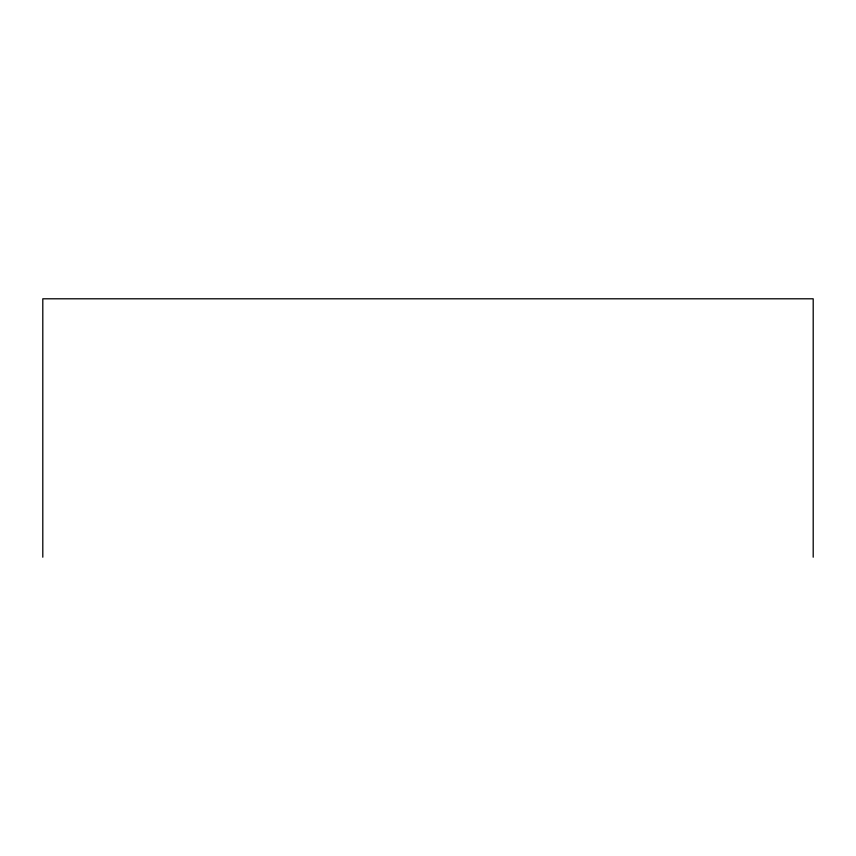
<?xml version="1.0" encoding="UTF-8"?>
<svg xmlns="http://www.w3.org/2000/svg" width="856" height="856" viewBox="0 0 856 856"><rect width="100%" height="100%" fill="white"/><g stroke="black" fill="none" stroke-linecap="round" stroke-linejoin="round"><path stroke-width="1.28" d="M813.2 557.202L813.2 298.798L42.8 298.798L42.8 557.202"/></g></svg>
